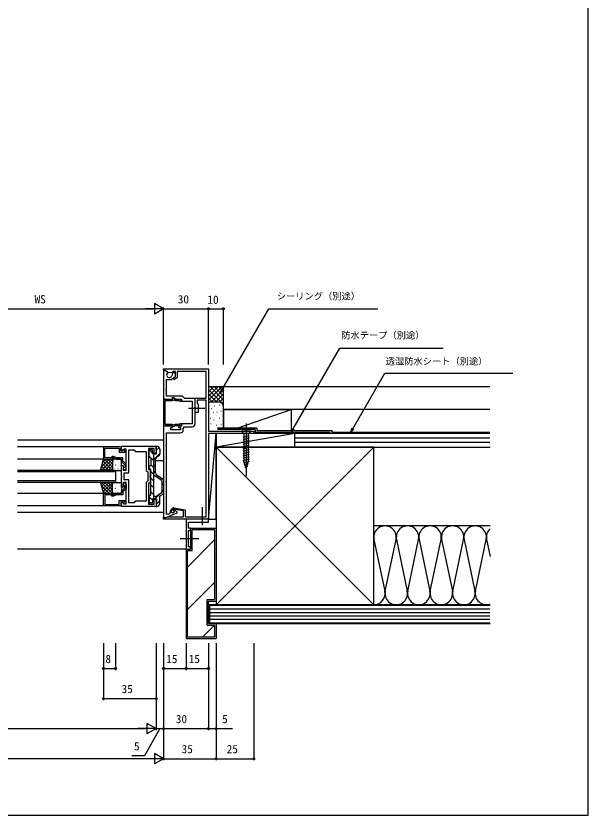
# Model space of a CAD drawing. Units: millimetres, scale not verified. Extents: x -437 to 438, y -681 to 679.
# Drawn here: x 57 to 438, y -681 to -149 of the extents above; entities that cross this region are included whole.
import ezdxf
from ezdxf.enums import TextEntityAlignment as Align

# ---------------------------------------------------------------- set-up
doc = ezdxf.new("R2010")
doc.units = ezdxf.units.MM
doc.header["$LTSCALE"] = 4
for name, color, linetype in [('0-2_YKK_11', 7, 'Continuous'), ('0-3_YKK_12', 2, 'Continuous'), ('0-4_YKK_13', 4, 'Continuous'), ('0-5_YKK_D', 6, 'Continuous'), ('0-6_YKK_ZWAK', 7, 'Continuous'), ('0-7_YSS_K', 3, 'Continuous'), ('0-8_YSS_KE', 3, 'Continuous')]:
    doc.layers.add(name, color=color, linetype=linetype)
doc.styles.add('ＭＳ ゴシック', font='')
doc.styles.get('ＭＳ ゴシック').set_extended_font_data('MS Gothic')

msp = doc.modelspace()

# ---------------------------------------------------------------- linework, layer by layer
at = {"layer": '0-2_YKK_11'}
for points in [[(162.917, -389.714), (163.151, -389.666), (163.634, -389.328), (163.634, -385.63), (161.935, -385.63), (161.134, -386.584), (158.734, -386.29), (155.634, -384.5), (155.634, -384), (185.634, -384), (185.634, -425.37), (210.176, -425.37), (210.359, -425.49), (210.909, -425.49), (211.092, -425.37), (215.634, -425.37), (215.634, -427), (185.634, -427), (185.634, -478.042), (185.514, -478.225), (185.514, -478.775), (185.634, -478.958), (185.634, -479.042), (185.514, -479.225), (185.514, -479.775), (185.634, -479.958), (185.634, -484), (155.634, -484), (155.634, -483), (156.634, -483), (158.193, -482.37), (168.934, -482.37), (168.934, -478.559), (161.934, -477.325), (161.934, -478.1), (161.134, -478.1), (161.134, -477.7)], [(157.754, -387.553), (157.953, -386.81), (158.594, -386.44), (158.594, -386.209), (155.844, -384.621), (155.644, -384.737), (155.644, -404.006), (161.644, -404.006), (161.644, -403.006), (162.144, -403.006), (164.289, -404.006), (167.644, -404.006), (167.644, -405.506), (174.644, -405.506), (174.644, -420.506), (167.644, -420.506), (167.644, -422.006), (165.644, -422.006), (165.644, -423.006), (166.844, -423.006), (166.844, -424.606), (160.444, -424.606), (160.444, -423.006), (161.644, -423.006), (161.644, -422.006), (155.644, -422.006)], [(176.574, -420.436), (176.574, -410.464), (176.454, -410.281), (176.454, -409.731), (176.574, -409.548), (176.574, -403.576), (169.844, -403.576), (168.344, -402.076), (157.574, -402.076), (157.574, -398.464), (157.454, -398.281), (157.454, -397.731), (157.574, -397.548), (157.574, -391.006), (160.644, -391.006), (163.644, -388.905), (163.644, -387.306), (161.791, -386.008), (161.135, -388.459)], [(184.004, -482.37), (184.004, -404.7), (177.934, -404.7), (177.934, -406.7), (178.734, -407.5), (178.734, -413), (176.734, -413), (176.734, -410.458), (176.854, -410.275), (176.854, -409.725), (176.734, -409.542), (176.734, -403.5), (184.004, -403.5), (184.004, -385.63), (164.634, -385.63), (164.634, -389.848), (163.157, -390.882)], [(166.834, -404.3), (163.485, -404.3), (161.909, -403.39), (161.384, -404.3), (157.067, -404.3), (156.807, -404.15), (156.634, -404.05), (155.634, -404.05)], [(155.634, -404.05), (155.634, -421.95), (156.634, -421.95), (156.807, -421.85), (157.067, -421.7), (161.384, -421.7), (161.909, -422.61), (163.485, -421.7), (166.834, -421.7)], [(166.335, -420.767), (166.086, -420.9), (163.271, -420.9), (162.453, -421.372), (162.064, -421.294), (161.269, -420.9), (156.634, -420.9), (156.634, -405.1), (161.269, -405.1), (162.064, -404.706), (162.453, -404.628), (163.271, -405.1), (166.086, -405.1), (166.335, -405.233)], [(155.644, -422.006), (155.644, -483.006), (156.644, -483.006), (164.644, -479.774), (164.644, -479.406), (163.573, -478.334)], [(168.774, -424.536), (168.774, -423.678), (169.644, -422.436), (174.574, -422.436)], [(163.004, -477.936), (162.299, -477.607), (162.068, -478.103), (162.887, -478.922), (162.78, -479.448), (161.65, -479.905), (160.944, -479.429), (160.944, -477.806), (160.444, -477.806), (159.694, -480.606), (157.574, -480.606), (157.574, -459.464), (157.454, -459.281), (157.454, -458.731), (157.574, -458.548), (157.574, -435.464), (157.454, -435.281), (157.454, -434.731), (157.574, -434.548), (157.574, -426.536), (162.186, -426.536), (162.369, -426.416), (162.919, -426.416), (163.103, -426.536), (163.186, -426.536), (163.369, -426.416), (163.919, -426.416), (164.103, -426.536), (166.774, -426.536)], [(127.634, -435.799), (115.634, -435.799), (115.634, -443.999), (121.634, -443.999), (121.634, -442.999), (122.134, -442.999), (124.279, -443.999), (127.634, -443.999), (127.634, -445.499), (129.834, -447.799), (129.834, -449.216), (129.584, -449.511)], [(130.634, -450.399), (130.634, -447.478), (128.434, -445.178), (128.434, -443.199), (124.456, -443.199), (122.311, -442.199), (121.411, -442.199), (120.834, -443.199), (116.634, -443.199), (116.634, -436.799), (126.134, -436.799), (126.134, -439.399), (129.934, -439.399), (129.934, -438.499), (128.895, -437.899), (128.584, -437.899), (128.084, -438.399), (127.134, -438.399), (127.134, -436.999), (127.334, -436.799), (127.634, -436.499), (127.634, -435.799)], [(127.634, -435.5), (150.634, -435.5), (150.634, -440), (148.634, -440), (148.634, -439.2), (149.434, -439.2), (149.434, -437), (145.634, -437), (145.634, -445.042), (145.514, -445.225), (145.514, -445.775), (145.634, -445.958), (145.634, -451), (146.634, -451), (146.634, -455.042), (146.514, -455.225), (146.514, -455.775), (146.634, -455.958), (146.634, -460), (145.634, -460), (145.634, -465.042), (145.514, -465.225), (145.514, -465.775), (145.634, -465.958), (145.634, -474), (149.434, -474), (149.434, -471.8), (148.634, -471.8), (148.634, -471), (150.634, -471), (150.634, -475.5), (127.634, -475.5), (127.634, -472.7), (128.004, -472.546), (129.158, -473.7), (130.634, -473.7), (130.634, -465.958), (130.754, -465.775), (130.754, -465.225), (130.634, -465.042)], [(130.634, -465.042), (130.634, -459.7), (128.634, -459.7), (128.634, -462.7), (127.634, -462.7), (127.634, -455.958), (127.754, -455.775), (127.754, -455.225), (127.634, -455.042), (127.634, -448.3), (128.634, -448.3), (128.634, -451.3), (130.634, -451.3), (130.634, -445.958), (130.754, -445.775), (130.754, -445.225), (130.634, -445.042), (130.634, -437.3), (129.158, -437.3), (128.004, -438.454), (127.634, -438.3), (127.634, -435.5)], [(127.634, -475.2), (115.634, -475.2), (115.634, -467), (121.634, -467), (121.634, -468), (122.134, -468), (124.279, -467), (127.634, -467), (127.634, -465.5), (129.834, -463.2), (129.834, -461.783), (129.584, -461.488)], [(130.634, -460.6), (130.634, -463.521), (128.434, -465.821), (128.434, -467.8), (124.456, -467.8), (122.311, -468.8), (121.411, -468.8), (120.834, -467.8), (116.634, -467.8), (116.634, -474.2), (126.134, -474.2), (126.134, -471.6), (129.934, -471.6), (129.934, -472.5), (128.895, -473.1), (128.584, -473.1), (128.084, -472.6), (127.134, -472.6), (127.134, -474), (127.334, -474.2), (127.634, -474.5), (127.634, -475.2)], [(162.542, -476.518), (170.034, -477.839), (170.034, -482.37), (184.004, -482.37)]]:
    msp.add_lwpolyline(points, dxfattribs=at)
for points in [[(132.434, -473.2), (132.434, -457.9), (129.434, -457.9), (129.434, -453.1), (132.434, -453.1), (132.434, -437.8), (135.934, -437.8), (137.134, -439), (144.134, -439), (144.134, -451.5), (145.134, -452.5), (145.134, -458.5), (144.134, -459.5), (144.134, -472), (137.134, -472), (135.934, -473.2)], [(170.634, -484), (170.634, -504), (173.634, -504), (173.634, -502.5), (172.134, -502.5), (172.134, -491.5), (173.634, -491.5), (173.634, -490), (172.134, -490), (172.134, -486), (185.634, -486), (185.634, -484), (172.134, -484)]]:
    msp.add_lwpolyline(points, close=True, dxfattribs=at)
for centre, radius, start, end in [((159.444, -388.006), 1.75, 165, 345), ((162.784, -390.35), 0.65, 78.17355, 305), ((166.834, -404.9), 0.6, 213.74896, 89.99997), ((166.834, -421.1), 0.6, 270.00003, 146.25104), ((166.774, -424.536), 2, 270, 0), ((174.574, -420.436), 2, 270, 0), ((129.734, -450.399), 0.9, 99.59406, 0), ((129.734, -460.6), 0.9, 360, 260.40594), ((162.334, -477.7), 1.2, 80, 180), ((162.158, -479.748), 2, 45, 65)]:
    msp.add_arc(centre, radius, start, end, dxfattribs=at)
at = {"layer": '0-3_YKK_12'}
for p, q in [((155.634, -431.5), (58.385, -431.5)), ((127.634, -435.8), (58.385, -435.8)), ((115.634, -444), (58.385, -444)), ((150.334, -445), (155.634, -445)), ((123.634, -451.5), (58.385, -451.5)), ((123.634, -451.5), (123.634, -459.5)), ((123.634, -452.5), (58.385, -452.5)), ((123.634, -458.5), (58.385, -458.5)), ((123.634, -459.5), (58.385, -459.5)), ((115.634, -467), (58.385, -467)), ((127.634, -475.2), (58.385, -475.2)), ((155.634, -479.5), (58.385, -479.5)), ((170.634, -504), (58.385, -504))]:
    msp.add_line(p, q, dxfattribs=at)
at = {"layer": '0-4_YKK_13'}
for p, q in [((172.144, -410.006), (183.144, -410.006)), ((213.734, -425.37), (207.534, -425.37)), ((207.534, -425.37), (209.084, -426.92)), ((210.634, -420.37), (210.634, -455.37)), ((213.734, -425.37), (212.184, -426.92)), ((208.534, -429.346), (212.734, -428.221)), ((208.534, -430.899), (212.734, -429.774)), ((209.084, -426.92), (209.084, -445.454)), ((212.184, -426.92), (209.084, -426.92)), ((212.184, -445.454), (212.184, -426.92)), ((150.785, -438.169), (152.699, -436.255)), ((150.934, -435.5), (151.134, -435.5)), ((208.534, -432.452), (212.734, -431.327)), ((208.534, -434.005), (212.734, -432.88)), ((208.534, -435.558), (212.734, -434.433)), ((208.534, -437.111), (212.734, -435.986)), ((146.034, -442.3), (146.034, -438.3)), ((146.259, -437.883), (148.334, -439.958)), ((147.834, -437.8), (146.534, -437.8)), ((148.334, -440.2), (148.334, -438.3)), ((148.876, -440.5), (149.134, -440.758)), ((149.134, -444.31), (153.134, -440.31)), ((149.134, -470.5), (149.134, -440.5)), ((153.134, -437.5), (153.134, -440.343)), ((208.534, -438.664), (212.734, -437.538)), ((208.534, -440.217), (212.734, -439.091)), ((208.534, -441.77), (212.734, -440.644)), ((114.232, -451.5), (121.634, -444.098)), ((114.233, -449.254), (119.487, -444)), ((115.049, -446.193), (117.242, -444)), ((115.301, -445.247), (121.554, -451.5)), ((116.299, -444), (121.634, -449.334)), ((116.477, -451.5), (121.634, -446.343)), ((118.544, -444), (121.634, -447.089)), ((120.789, -444), (121.634, -444.844)), ((121.634, -444.5), (121.634, -451)), ((121.728, -446.627), (121.736, -446.634)), ((127.134, -444), (122.134, -444)), ((122.254, -445.235), (122.278, -445.278)), ((123.711, -444.808), (123.719, -444.814)), ((124.446, -445.878), (124.47, -445.921)), ((125.125, -444.636), (125.214, -444.683)), ((125.916, -446.783), (125.923, -446.789)), ((126.336, -446.469), (126.36, -446.513)), ((127.07, -444.444), (127.094, -444.488)), ((127.634, -451), (127.634, -444.5)), ((146.034, -442.148), (146.689, -442.803)), ((146.634, -442.8), (146.534, -442.8)), ((147.131, -443.245), (149.134, -445.248)), ((147.134, -443.3), (147.134, -448)), ((150.334, -453.044), (150.334, -444.264)), ((152.126, -442.079), (151.342, -442.527)), ((208.534, -443.323), (212.734, -442.197)), ((208.534, -444.876), (212.734, -443.75)), ((208.793, -446.359), (212.734, -445.303)), ((210.634, -450.37), (209.084, -445.454)), ((210.634, -450.37), (212.184, -445.454)), ((113.883, -450.564), (114.819, -451.5)), ((114.356, -448.792), (117.064, -451.5)), ((114.828, -447.019), (119.309, -451.5)), ((118.722, -451.5), (121.634, -448.588)), ((120.967, -451.5), (121.634, -450.833)), ((121.822, -447.311), (121.846, -447.355)), ((122.134, -451.5), (127.134, -451.5)), ((122.174, -450.621), (122.181, -450.628)), ((123.279, -449.979), (123.303, -450.023)), ((123.601, -447.526), (123.689, -447.572)), ((123.712, -447.902), (123.736, -447.946)), ((123.896, -448.569), (123.903, -448.575)), ((125.169, -450.57), (125.193, -450.614)), ((125.903, -448.545), (125.927, -448.589)), ((126.362, -450.777), (126.369, -450.784)), ((127.361, -451.213), (127.385, -451.257)), ((146.034, -450), (146.034, -449)), ((146.634, -448.5), (146.534, -448.5)), ((146.534, -450.5), (146.634, -450.5)), ((147.134, -447.738), (149.134, -449.738)), ((147.134, -467.7), (147.134, -451)), ((147.134, -452.229), (149.134, -454.229)), ((149.134, -448.8), (150.334, -447.6)), ((149.134, -453.29), (150.334, -452.09)), ((209.244, -447.791), (212.28, -446.978)), ((209.696, -449.223), (211.746, -448.674)), ((147.134, -456.719), (149.134, -458.719)), ((154.083, -458.097), (149.134, -454.731)), ((150.949, -455.965), (151.809, -455.105)), ((154.757, -457.108), (151.21, -454.698)), ((153.622, -457.783), (154.483, -456.922)), ((113.883, -460.436), (114.819, -459.5)), ((114.232, -459.5), (121.634, -466.902)), ((114.233, -461.746), (119.487, -467)), ((114.356, -462.208), (117.064, -459.5)), ((114.828, -463.981), (119.309, -459.5)), ((115.301, -465.753), (121.554, -459.5)), ((116.299, -467), (121.634, -461.666)), ((116.477, -459.5), (121.634, -464.657)), ((118.722, -459.5), (121.634, -462.412)), ((120.967, -459.5), (121.634, -460.167)), ((121.634, -466.5), (121.634, -460)), ((122.134, -459.5), (127.134, -459.5)), ((122.174, -460.378), (122.181, -460.372)), ((123.279, -461.021), (123.303, -460.977)), ((123.896, -462.431), (123.903, -462.425)), ((125.169, -460.43), (125.193, -460.386)), ((125.903, -462.454), (125.927, -462.411)), ((126.362, -460.223), (126.369, -460.216)), ((127.361, -459.787), (127.385, -459.743)), ((127.634, -460), (127.634, -466.5)), ((147.134, -461.209), (149.134, -463.209)), ((154.434, -458.758), (154.434, -466.042)), ((154.434, -461.461), (155.634, -460.261)), ((155.634, -458.762), (155.634, -466.043)), ((115.049, -464.807), (117.242, -467)), ((118.544, -467), (121.634, -463.911)), ((120.789, -467), (121.634, -466.156)), ((121.728, -464.373), (121.736, -464.366)), ((121.822, -463.689), (121.846, -463.645)), ((127.134, -467), (122.134, -467)), ((122.254, -465.765), (122.278, -465.721)), ((123.601, -463.474), (123.689, -463.428)), ((123.711, -466.192), (123.719, -466.185)), ((123.712, -463.098), (123.736, -463.054)), ((124.446, -465.122), (124.47, -465.078)), ((125.125, -466.364), (125.214, -466.317)), ((125.916, -464.217), (125.923, -464.211)), ((126.336, -464.531), (126.36, -464.487)), ((127.07, -466.556), (127.094, -466.512)), ((146.634, -468.2), (146.534, -468.2)), ((147.134, -465.699), (149.134, -467.699)), ((149.885, -470.5), (152.827, -467.557)), ((154.084, -466.703), (151.215, -468.654)), ((154.757, -467.698), (153.134, -468.8)), ((154.434, -465.951), (155.634, -464.751)), ((146.034, -468.7), (146.034, -472.7)), ((146.034, -469.089), (148.334, -471.389)), ((147.834, -473.2), (146.534, -473.2)), ((148.334, -470.8), (148.334, -472.7)), ((148.634, -470.5), (150.934, -470.5)), ((150.09, -469), (149.134, -469)), ((150.934, -470.5), (150.635, -475.181)), ((150.699, -474.176), (153.134, -471.741)), ((153.134, -473.5), (153.134, -468.8)), ((150.934, -475.5), (151.134, -475.5)), ((181.634, -487.943), (181.634, -475.959)), ((179.072, -497), (166.701, -497))]:
    msp.add_line(p, q, dxfattribs=at)
msp.add_lwpolyline([(148.634, -440.5), (150.934, -440.5), (150.635, -435.819)], dxfattribs=at)
for points in [[(113.634, -451.5), (115.634, -444), (121.634, -444), (121.634, -451.5)], [(113.634, -459.5), (115.634, -467), (121.634, -467), (121.634, -459.5)]]:
    msp.add_lwpolyline(points, close=True, dxfattribs=at)
for centre, radius, start, end in [((150.934, -435.8), 0.3, 90, 183.65976), ((151.134, -437.5), 2, 360, 90), ((146.534, -438.3), 0.5, 89.99641, 179.99641), ((147.834, -438.3), 0.5, 359.99641, 89.99641), ((148.634, -440.2), 0.3, 179.99641, 270), ((151.134, -440.343), 2, 299.74538, 360), ((122.134, -444.5), 0.5, 90, 180), ((127.134, -444.5), 0.5, 0, 90), ((146.534, -442.3), 0.5, 179.99641, 270), ((146.634, -443.3), 0.5, 360, 89.99997), ((152.334, -444.264), 2, 119.74538, 180), ((122.134, -451), 0.5, 180, 270), ((127.134, -451), 0.5, 270, 0), ((146.534, -449), 0.5, 89.99641, 179.99641), ((146.534, -450), 0.5, 179.99641, 269.99641), ((146.634, -448), 0.5, 269.99641, 360), ((146.634, -451), 0.5, 0, 89.97137), ((152.334, -453.044), 2, 180, 235.81101), ((153.634, -458.762), 2, 0.00289, 55.81101), ((122.134, -460), 0.5, 90, 180), ((127.134, -460), 0.5, 0, 90), ((153.634, -458.758), 0.8, 0.00289, 55.78387), ((122.134, -466.5), 0.5, 180, 270), ((127.134, -466.5), 0.5, 270, 0), ((146.534, -468.7), 0.5, 90, 180.00359), ((146.634, -467.7), 0.5, 270, 0), ((153.634, -466.042), 0.8, 304.21613, 0.00289), ((153.634, -466.044), 2, 304.16806, 0.00289), ((146.534, -472.7), 0.5, 180.00359, 270.00359), ((147.834, -472.7), 0.5, 270.00359, 0.00359), ((148.634, -470.8), 0.3, 90, 180.00359), ((150.09, -467), 2, 270, 304.21613), ((151.134, -473.5), 2, 270, 0), ((150.934, -475.2), 0.3, 176.34024, 270)]:
    msp.add_arc(centre, radius, start, end, dxfattribs=at)
at = {"layer": '0-5_YKK_D'}
for p, q in [((155.634, -344), (149.572, -340.5)), ((149.572, -340.5), (149.572, -347.5)), ((5.136, -344), (148.634, -344)), ((155.634, -344), (143.51, -344)), ((155.634, -344), (149.572, -347.5)), ((155.634, -381), (155.634, -343)), ((155.634, -381), (155.634, -343)), ((155.634, -344), (185.634, -344)), ((185.634, -381), (185.634, -343)), ((185.634, -381), (185.634, -343)), ((185.634, -344), (195.634, -344)), ((195.634, -381), (195.634, -343)), ((115.634, -566.5), (115.634, -604.5)), ((115.634, -566.5), (115.634, -584.5)), ((123.634, -566.5), (123.634, -584.5)), ((150.634, -566.5), (150.634, -624.5)), ((150.634, -566.5), (150.634, -624.5)), ((150.634, -566.5), (150.634, -604.5)), ((155.634, -566.5), (155.634, -624.5)), ((155.634, -566.5), (155.634, -644.5)), ((155.634, -566.5), (155.634, -624.5)), ((155.634, -566.5), (155.634, -584.5)), ((155.634, -566.5), (155.634, -644.5)), ((170.634, -566.5), (170.634, -584.5)), ((170.634, -566.5), (170.634, -584.5)), ((185.634, -566.5), (185.634, -624.5)), ((185.634, -566.5), (185.634, -584.5)), ((185.634, -566.5), (185.634, -624.5)), ((190.634, -566.5), (190.634, -624.5)), ((190.634, -566.5), (190.634, -644.5)), ((190.634, -566.5), (190.634, -644.5)), ((215.634, -566.5), (215.634, -644.5)), ((115.634, -583.5), (123.634, -583.5)), ((155.634, -583.5), (170.634, -583.5)), ((170.634, -583.5), (185.634, -583.5)), ((115.634, -603.5), (150.634, -603.5)), ((150.634, -623.5), (144.572, -620)), ((144.572, -620), (144.572, -627)), ((-29.864, -623.5), (143.634, -623.5)), ((150.634, -623.5), (138.51, -623.5)), ((150.634, -623.5), (144.572, -627)), ((150.634, -623.5), (155.634, -623.5)), ((155.634, -623.5), (185.634, -623.5)), ((148.634, -643.5), (-187.366, -643.5)), ((155.634, -643.5), (143.51, -643.5)), ((155.634, -643.5), (149.572, -640)), ((149.572, -640), (149.572, -647)), ((155.634, -643.5), (149.572, -647)), ((155.634, -643.5), (190.634, -643.5)), ((190.634, -643.5), (215.634, -643.5))]:
    msp.add_line(p, q, dxfattribs=at)
for points in [[(193.462, -399.858), (194.737, -397.649), (225.712, -344), (298.376, -344)], [(240.739, -426), (242.014, -423.792), (272.988, -370.142), (341.88, -370.142)], [(280.325, -426), (281.6, -423.792), (302.956, -386.802), (388.192, -386.802)], [(195.329, -397.991), (193.462, -399.858), (194.146, -397.308)], [(242.606, -424.133), (240.739, -426), (241.422, -423.45)], [(282.192, -424.133), (280.325, -426), (281.008, -423.45)], [(153.134, -623.5), (142.841, -641.605), (134.494, -641.605)], [(185.634, -623.5), (190.634, -623.5), (201.531, -623.5)]]:
    msp.add_lwpolyline(points, dxfattribs=at)
for centre in [(185.634, -344), (185.634, -344), (195.634, -344), (115.634, -583.5), (123.634, -583.5), (155.634, -583.5), (170.634, -583.5), (170.634, -583.5), (185.634, -583.5), (115.634, -603.5), (150.634, -603.5), (155.634, -623.5), (185.634, -623.5), (185.634, -623.5), (190.634, -623.5), (190.634, -643.5), (190.634, -643.5), (215.634, -643.5)]:
    msp.add_circle(centre, 0.637, dxfattribs=at)
at = {"layer": '0-6_YKK_ZWAK'}
msp.add_lwpolyline([(-436.8, -681), (438.2, -681), (438.2, 644)], dxfattribs=at)
at = {"layer": '0-7_YSS_K'}
for p, q in [((195.634, -396), (185.634, -396)), ((185.634, -404.858), (194.492, -396)), ((185.634, -402.029), (191.663, -396)), ((185.634, -399.201), (188.835, -396)), ((185.634, -396.373), (186.007, -396)), ((185.634, -397.686), (195.634, -407.686)), ((186.776, -396), (195.634, -404.858)), ((187.32, -406), (195.634, -397.686)), ((189.605, -396), (195.634, -402.029)), ((192.433, -396), (195.634, -399.201)), ((195.261, -396), (195.634, -396.373)), ((195.634, -412), (195.634, -396)), ((185.634, -400.515), (191.119, -406)), ((185.634, -403.343), (188.309, -406.018)), ((190.149, -406), (195.634, -400.515)), ((192.959, -406.018), (195.634, -403.343)), ((192.634, -406), (185.634, -406)), ((189.491, -408.495), (189.691, -408.495)), ((192.829, -407.828), (193.029, -407.828)), ((194.839, -406.966), (195.634, -406.172)), ((195.634, -422.37), (195.634, -409)), ((187.635, -410.326), (187.835, -410.326)), ((188.823, -412.835), (189.023, -412.835)), ((191.16, -412.501), (191.36, -412.501)), ((193.83, -412.167), (194.03, -412.167)), ((195.634, -411), (195.634, -423.37)), ((195.634, -411), (240.634, -411)), ((204.555, -423.37), (240.634, -411)), ((240.634, -411), (240.634, -425)), ((186.85, -416.755), (187.05, -416.755)), ((189.157, -417.842), (189.357, -417.842)), ((190.557, -415.294), (190.757, -415.294)), ((192.829, -416.841), (193.029, -416.841)), ((185.934, -425.37), (192.634, -425.37)), ((187.154, -420.349), (187.354, -420.349)), ((190.826, -421.514), (191.026, -421.514)), ((193.83, -420.682), (194.03, -420.682)), ((185.634, -484), (190.634, -427)), ((243.134, -427), (190.634, -436)), ((240.634, -427), (195.634, -427)), ((243.134, -436), (243.134, -427)), ((372.934, -427), (243.134, -427)), ((372.934, -430), (243.134, -430)), ((190.634, -541), (295.634, -436)), ((190.634, -436), (295.634, -541)), ((372.934, -433), (243.134, -433)), ((243.134, -436), (372.934, -436)), ((295.562, -436), (373.068, -436)), ((295.634, -436), (365.634, -436)), ((373.068, -488.5), (295.562, -488.5)), ((373.068, -488.5), (370.562, -488.5)), ((174.634, -505), (174.634, -491)), ((189.634, -491), (174.634, -491)), ((189.634, -491), (189.634, -537.5)), ((189.634, -497.863), (171.634, -515.863)), ((295.72, -497.532), (302.904, -531.969)), ((303.22, -531.969), (310.404, -497.532)), ((310.72, -497.532), (317.904, -531.969)), ((318.22, -531.969), (325.404, -497.532)), ((325.72, -497.532), (332.904, -531.969)), ((333.22, -531.969), (340.404, -497.532)), ((340.72, -497.532), (347.904, -531.969)), ((348.22, -531.969), (355.404, -497.532)), ((355.72, -497.532), (362.904, -531.969)), ((363.22, -531.969), (370.404, -497.532)), ((370.72, -497.532), (373.068, -508.789)), ((370.72, -497.532), (373.068, -508.789)), ((171.634, -562.5), (171.634, -505)), ((174.634, -505), (171.634, -505)), ((189.634, -526.147), (171.634, -544.147)), ((184.634, -537.5), (189.634, -537.5)), ((184.634, -554.5), (184.634, -537.5)), ((295.562, -541), (373.068, -541)), ((295.634, -541), (372.934, -541)), ((370.562, -541), (373.068, -541)), ((186.134, -543.8), (372.934, -543.8)), ((186.134, -546.1), (372.934, -546.1)), ((186.134, -548.4), (372.934, -548.4)), ((186.134, -550.7), (372.934, -550.7)), ((181.566, -562.5), (189.566, -554.5)), ((184.634, -554.5), (189.634, -554.5)), ((189.634, -554.5), (189.634, -562.5)), ((189.634, -562.5), (171.634, -562.5))]:
    msp.add_line(p, q, dxfattribs=at)
for points in [[(190.634, -484), (190.634, -427), (185.634, -427), (185.634, -484)], [(243.134, -436), (243.134, -427), (190.634, -427), (190.634, -436)]]:
    msp.add_lwpolyline(points, close=True, dxfattribs=at)
for points in [[(372.934, -541), (185.634, -541), (185.634, -553.5), (373.134, -553.5)], [(372.934, -541.5), (186.134, -541.5), (186.134, -553), (373.134, -553)]]:
    msp.add_lwpolyline(points, dxfattribs=at)
for centre, radius, start, end in [((192.634, -409), 3, 0, 90), ((192.634, -422.37), 3, 340.52865, 0), ((303.062, -496), 7.5, 348.21646, 191.78353), ((318.062, -496), 7.5, 348.21646, 191.78353), ((333.062, -496), 7.5, 348.21646, 191.78353), ((348.062, -496), 7.5, 348.21646, 191.78353), ((363.062, -496), 7.5, 348.21646, 191.78353), ((378.062, -496), 7.5, 131.74447, 191.78353), ((378.062, -496), 7.5, 131.74447, 191.78353), ((295.562, -533.5), 7.5, 270, 11.78353), ((310.562, -533.5), 7.5, 168.21646, 11.78353), ((325.562, -533.5), 7.5, 168.21646, 11.78353), ((340.562, -533.5), 7.5, 168.21646, 11.78353), ((355.562, -533.5), 7.5, 168.21646, 11.78353), ((370.562, -533.5), 7.5, 168.21646, 289.52334), ((370.562, -533.5), 7.5, 270, 289.52334)]:
    msp.add_arc(centre, radius, start, end, dxfattribs=at)
at = {"layer": '0-8_YSS_KE'}
for p, q in [((372.934, -396), (195.634, -396)), ((217.634, -423.37), (191.634, -423.37)), ((216.634, -424.37), (191.634, -424.37)), ((267.634, -425), (267.634, -426)), ((267.634, -426), (372.934, -426)), ((173.634, -490), (173.634, -504)), ((173.634, -490), (190.634, -490)), ((190.634, -490), (190.634, -538.5)), ((170.634, -504), (170.634, -563.5)), ((170.634, -504), (173.634, -504)), ((185.634, -538.5), (190.634, -538.5)), ((185.634, -553.5), (185.634, -538.5)), ((185.634, -553.5), (190.634, -553.5)), ((190.634, -553.5), (190.634, -563.5)), ((170.634, -563.5), (190.634, -563.5))]:
    msp.add_line(p, q, dxfattribs=at)
for points in [[(372.934, -411), (195.634, -411), (195.634, -396)], [(216.634, -424.37), (216.634, -426), (266.634, -426)], [(217.634, -423.37), (217.634, -425), (267.634, -425)]]:
    msp.add_lwpolyline(points, dxfattribs=at)
msp.add_lwpolyline([(295.634, -541), (295.634, -436), (190.634, -436), (190.634, -541)], close=True, dxfattribs=at)

# ---------------------------------------------------------------- texts
at = {"layer": '0-5_YKK_D', "style": 'ＭＳ ゴシック'}
for s, height, p in [('WS', 5.499, (69.768, -342)), ('30', 5.499, (165.094, -342)), ('10', 5.499, (184.796, -342.25)), ('シーリング（別途）', 4.399, (230.994, -339.046)), ('防水テープ（別途）', 4.399, (273.911, -365.098)), ('透湿防水シート（別途）', 4.399, (303.519, -382.415)), ('8', 5.499, (116.907, -581.5)), ('15', 5.499, (157.381, -581.5)), ('15', 5.499, (172.381, -581.5)), ('35', 5.499, (127.679, -601.5)), ('30', 5.499, (163.819, -621.5)), ('5', 5.499, (194.63, -621.5)), ('5', 5.499, (135.94, -639.605)), ('35', 5.499, (167.68, -641.5)), ('25', 5.499, (197.679, -641.5))]:
    msp.add_text(s, height=height, dxfattribs=at).set_placement(p, align=Align.BOTTOM_LEFT)

doc.saveas('drawing.dxf')
